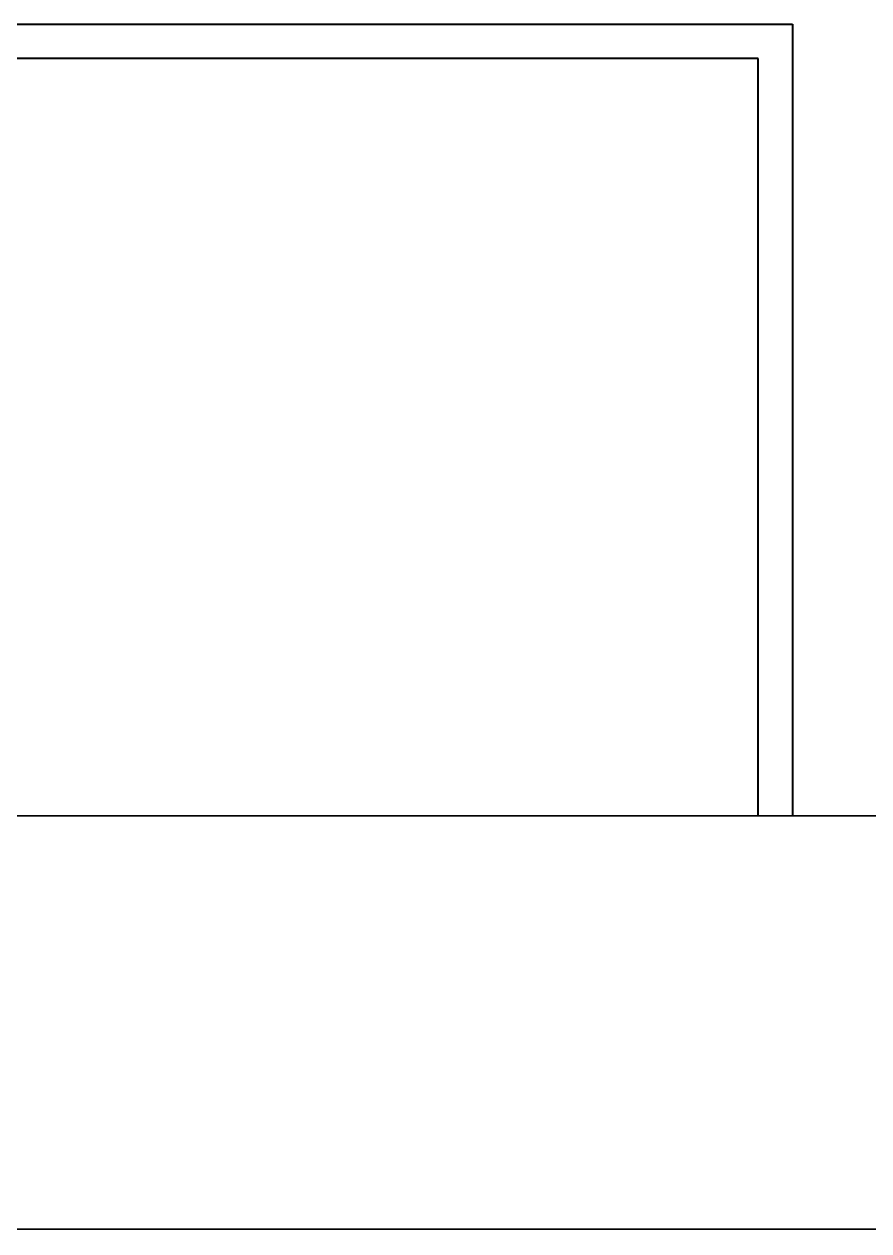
# Model space of a CAD drawing. Header units: inches. Extents: x -422522 to 22891, y -2973 to 414515.
# Drawn here: x 18114.2 to 18236.9, y 8961.6 to 9136.8 of the extents above; entities that cross this region are included whole.
import ezdxf

# ---------------------------------------------------------------- set-up
doc = ezdxf.new("R2010")
doc.units = ezdxf.units.IN
doc.header["$MEASUREMENT"] = 0
doc.layers.get('0').update_dxf_attribs({"lineweight": 40})

msp = doc.modelspace()

# ---------------------------------------------------------------- linework, layer by layer
for p, q in [((18110.83709, 9136.78914), (18220.83709, 9136.78914)), ((18220.83709, 9136.78914), (18225.83709, 9136.78914)), ((18225.83709, 9136.78914), (18225.83709, 9021.78914)), ((18220.83709, 9131.78914), (18110.83709, 9131.78914)), ((18220.83709, 9021.78914), (18220.83709, 9131.78914)), ((18952.72296, 9021.61031), (16925.2377, 9022.10912)), ((19087.55968, 8961.57713), (16898.5269, 8962.11569))]:
    msp.add_line(p, q)

doc.saveas('drawing.dxf')
